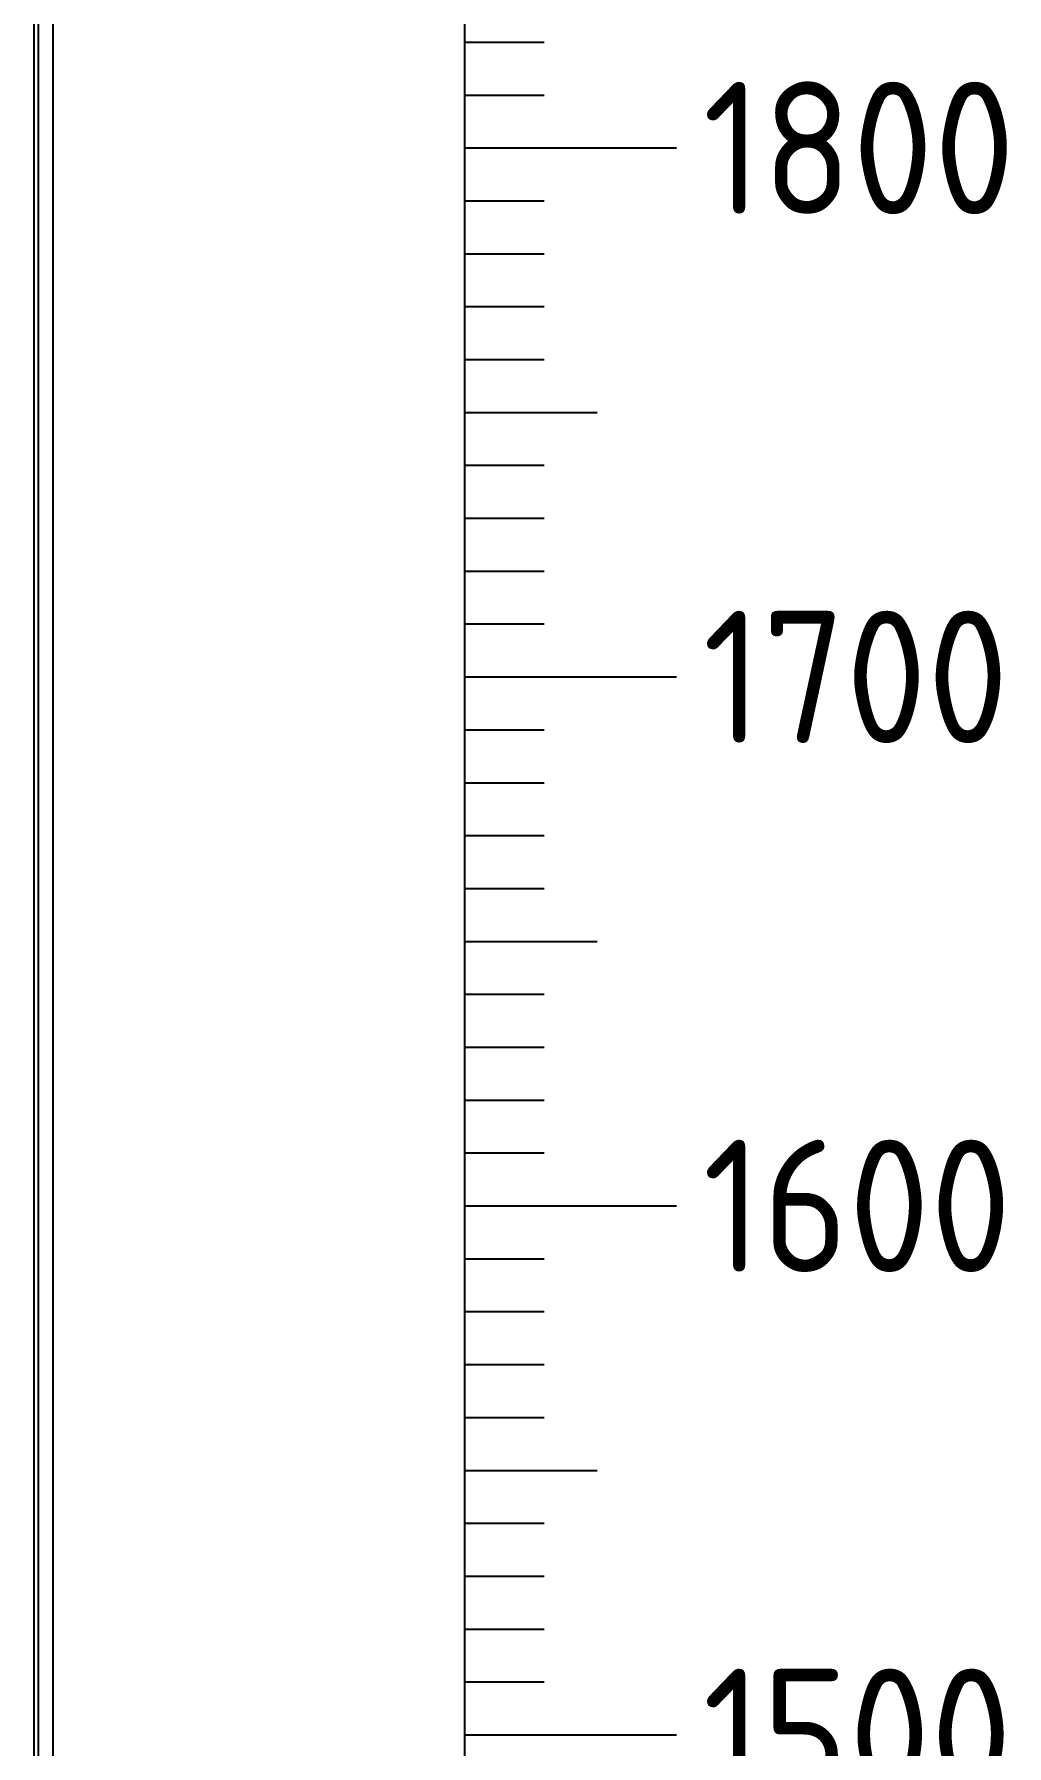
# Model space of a CAD drawing. Header units: millimetres. Extents: x 41350 to 54029, y 25852 to 34717.
# Drawn here: x 47379.9 to 47563.8, y 33264 to 33587.5 of the extents above; entities that cross this region are included whole.
import ezdxf
from ezdxf.enums import TextEntityAlignment as Align

# ---------------------------------------------------------------- set-up
doc = ezdxf.new("R2010")
doc.units = ezdxf.units.MM
doc.layers.add('000-PI-Oprema', color=30, linetype='Continuous', lineweight=5)
doc.layers.add('000-PI-ORMAR', color=2, linetype='Continuous')
doc.styles.add('PI0', font='isocpeur.ttf', dxfattribs={"width": 0.9})

# ---------------------------------------------------------------- blocks, each defined once
blk = doc.blocks.new('SKALA_2100')
for p, q in [((6091.94, 12435.39), (6091.94, 13135.39)), ((6091.94, 12855.39), (6106.94, 12855.39)), ((6091.94, 12845.39), (6106.94, 12845.39)), ((6091.94, 12835.39), (6131.94, 12835.39)), ((6091.94, 12825.39), (6106.94, 12825.39)), ((6091.94, 12815.39), (6106.94, 12815.39)), ((6091.94, 12805.39), (6106.94, 12805.39)), ((6091.94, 12795.39), (6106.94, 12795.39)), ((6091.94, 12785.39), (6116.94, 12785.39)), ((6091.94, 12775.39), (6106.94, 12775.39)), ((6091.94, 12765.39), (6106.94, 12765.39)), ((6091.94, 12755.39), (6106.94, 12755.39)), ((6091.94, 12745.39), (6106.94, 12745.39)), ((6091.94, 12735.39), (6131.94, 12735.39)), ((6091.94, 12725.39), (6106.94, 12725.39)), ((6091.94, 12715.39), (6106.94, 12715.39)), ((6091.94, 12705.39), (6106.94, 12705.39)), ((6091.94, 12695.39), (6106.94, 12695.39)), ((6091.94, 12685.39), (6116.94, 12685.39)), ((6091.94, 12675.39), (6106.94, 12675.39)), ((6091.94, 12665.39), (6106.94, 12665.39)), ((6091.94, 12655.39), (6106.94, 12655.39)), ((6091.94, 12645.39), (6106.94, 12645.39)), ((6091.94, 12635.39), (6131.94, 12635.39)), ((6091.94, 12625.39), (6106.94, 12625.39)), ((6091.94, 12615.39), (6106.94, 12615.39)), ((6091.94, 12605.39), (6106.94, 12605.39)), ((6091.94, 12595.39), (6106.94, 12595.39)), ((6091.94, 12585.39), (6116.94, 12585.39)), ((6091.94, 12575.39), (6106.94, 12575.39)), ((6091.94, 12565.39), (6106.94, 12565.39)), ((6091.94, 12555.39), (6106.94, 12555.39)), ((6091.94, 12545.39), (6106.94, 12545.39)), ((6091.94, 12535.39), (6131.94, 12535.39))]:
    blk.add_line(p, q)
at = {"style": 'PI0', "width": 0.9}
for s, p in [('1800', (6136.91, 12835.39)), ('1700', (6136.91, 12735.39)), ('1600', (6136.91, 12635.39)), ('1500', (6136.91, 12535.39))]:
    blk.add_text(s, height=25, dxfattribs=at).set_placement(p, align=Align.MIDDLE_LEFT)
blk = doc.blocks.new('8606.000_back')
at = {"layer": '000-PI-ORMAR'}
for p, q in [((48198.03, 36588.67), (48198.03, 38573.17)), ((48198.8, 38552.67), (48198.8, 36601.67)), ((48201.52, 38552.67), (48201.52, 36601.67))]:
    blk.add_line(p, q, dxfattribs=at)

msp = doc.modelspace()

# ---------------------------------------------------------------- block references
msp.add_blockref('SKALA_2100', (41369.408, 20730.643))
at = {"layer": '000-PI-Oprema'}
msp.add_blockref('8606.000_back', (-818.121, -4713.642), dxfattribs=at)

doc.saveas('drawing.dxf')
